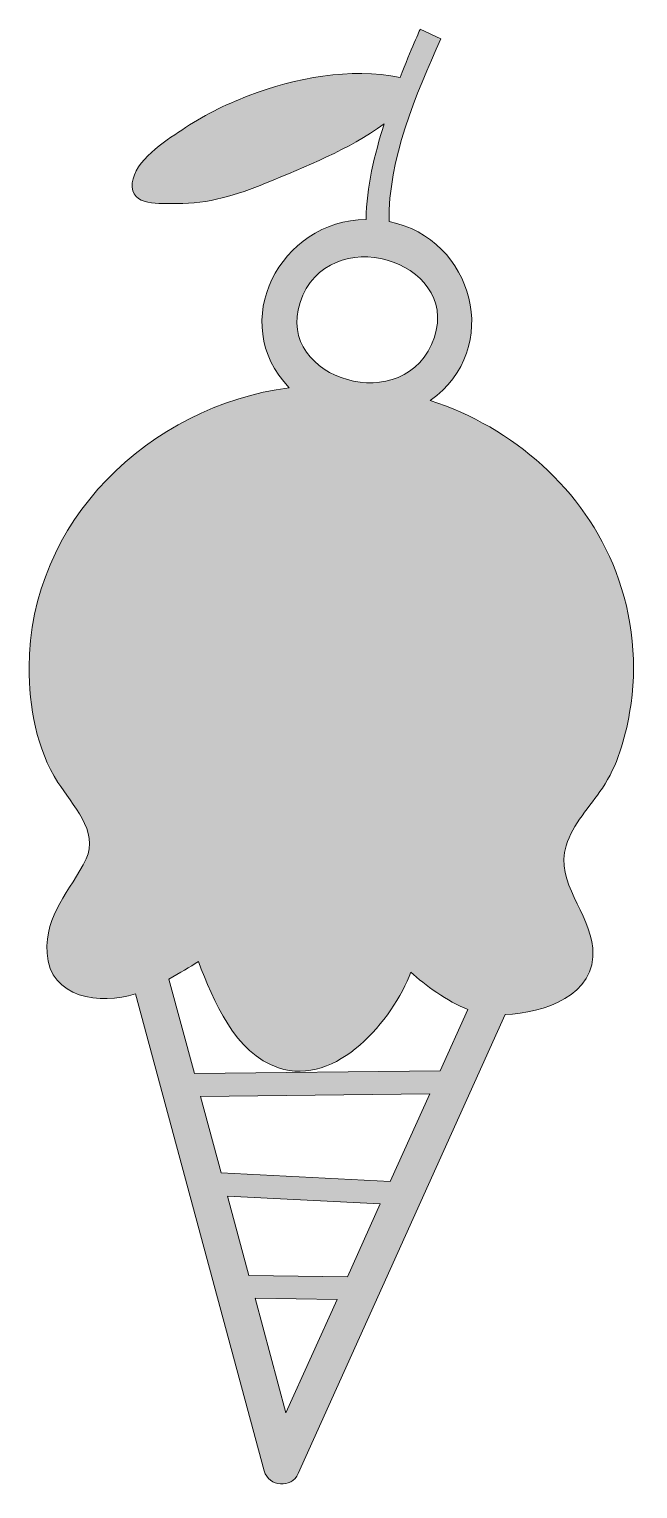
# Model space of a CAD drawing. Header units: inches. Extents: x 0 to 43, y 0 to 102.
import ezdxf

# ---------------------------------------------------------------- set-up
doc = ezdxf.new("R2010")
doc.units = ezdxf.units.IN
doc.header["$MEASUREMENT"] = 0
doc.layers.add('Layer 1', color=7, linetype='Continuous')

msp = doc.modelspace()

# ---------------------------------------------------------------- hatches: boundary and pattern name
at = {"layer": 'Layer 1', "true_color": 0xf77fb0}
h = msp.add_hatch(color=231, dxfattribs=at)
h.dxf.hatch_style = 2
edge = h.paths.add_edge_path()
edge.add_spline(control_points=[(39.39, 37.42), (39.18, 39.9), (36.75, 41.99), (37.53, 44.58), (37.99, 46.1), (39.19, 47.31), (40.06, 48.6), (41.11, 50.16), (41.65, 52.04), (41.97, 53.88), (42.54, 57.17), (42.2, 60.6), (41, 63.72), (38.79, 69.45), (33.83, 73.8), (28.03, 75.67), (33.13, 79.26), (31.09, 86.99), (25.15, 88.17), (25.1, 92.48), (27.01, 97.06), (28.78, 100.93), (28.78, 100.93), (27.33, 101.6), (27.33, 101.6), (27.33, 101.59), (26.69, 100.21), (25.93, 98.23), (22.41, 98.95), (18.61, 98.2), (15.3, 96.94), (13.67, 96.32), (12.1, 95.54), (10.66, 94.56), (9.47, 93.75), (7.36, 92.44), (7.21, 90.86), (7.05, 89.16), (9.2, 89.45), (10.33, 89.43), (12.48, 89.39), (14.54, 90.03), (16.51, 90.84), (19.35, 92.01), (22.32, 93.18), (24.81, 94.99), (24.15, 92.84), (23.56, 90.58), (23.55, 88.32), (17.56, 88.26), (13.78, 81.1), (18.18, 76.56), (8.39, 75.28), (0, 67.21), (0, 57.04), (0, 54.31), (0.51, 51.32), (2.01, 48.99), (2.98, 47.49), (4.91, 45.54), (3.98, 43.66), (2.89, 41.41), (1.07, 39.79), (1.25, 37.08), (1.45, 33.91), (4.99, 33.44), (7.42, 34.24), (7.42, 34.24), (16.43, 0.92), (16.43, 0.92), (16.74, -0.2), (18.33, -0.33), (18.81, 0.73), (18.81, 0.73), (33.28, 32.79), (33.28, 32.79), (35.94, 32.91), (39.68, 34.08), (39.39, 37.42)], knot_values=[0, 0, 0, 0, 1, 1, 1, 2, 2, 2, 3, 3, 3, 4, 4, 4, 5, 5, 5, 6, 6, 6, 7, 7, 7, 8, 8, 8, 9, 9, 9, 10, 10, 10, 11, 11, 11, 12, 12, 12, 13, 13, 13, 14, 14, 14, 15, 15, 15, 16, 16, 16, 17, 17, 17, 18, 18, 18, 19, 19, 19, 20, 20, 20, 21, 21, 21, 22, 22, 22, 23, 23, 23, 24, 24, 24, 25, 25, 25, 26, 26, 26, 26], degree=3, periodic=1)
edge = h.paths.add_edge_path()
edge.add_spline(control_points=[(19.13, 83.02), (21.49, 88.26), (30.61, 85.11), (28.12, 79.58), (25.76, 74.35), (16.64, 77.49), (19.13, 83.02)], knot_values=[0, 0, 0, 0, 1, 1, 1, 2, 2, 2, 2], degree=3, periodic=1)
h.paths.add_polyline_path([(17.95, 4.98), (15.79, 12.97), (21.52, 12.89)])
h.paths.add_polyline_path([(22.24, 14.47), (15.36, 14.57), (13.86, 20.11), (24.54, 19.57)])
h.paths.add_polyline_path([(25.24, 21.13), (13.43, 21.73), (11.98, 27.07), (28, 27.24)])
edge = h.paths.add_edge_path()
edge.add_spline(control_points=[(28.72, 28.85), (28.72, 28.85), (11.55, 28.67), (11.55, 28.67), (11.55, 28.67), (9.76, 35.27), (9.76, 35.27), (10.53, 35.68), (11.24, 36.12), (11.83, 36.49), (12.87, 33.76), (14.38, 30.08), (17.42, 29.07), (21.51, 27.71), (25.4, 32.42), (26.68, 35.75), (27.64, 34.85), (29.24, 33.7), (30.66, 33.15), (30.66, 33.15), (28.72, 28.85), (28.72, 28.85)], knot_values=[0, 0, 0, 0, 1, 1, 1, 2, 2, 2, 3, 3, 3, 4, 4, 4, 5, 5, 5, 6, 6, 6, 7, 7, 7, 7], degree=3, periodic=1)

# ---------------------------------------------------------------- linework, layer by layer
at = {"layer": 'Layer 1', "lineweight": 0}
for points in [[(25.24, 21.13), (13.43, 21.73), (11.98, 27.07), (28, 27.24), (25.24, 21.13)], [(22.24, 14.47), (15.36, 14.57), (13.86, 20.11), (24.54, 19.57), (22.24, 14.47)], [(17.95, 4.98), (15.79, 12.97), (21.52, 12.89), (17.95, 4.98)]]:
    msp.add_lwpolyline(points, dxfattribs=at)
for points, knots in [([(39.39, 37.42), (39.18, 39.9), (36.75, 41.99), (37.53, 44.58), (37.99, 46.1), (39.19, 47.31), (40.06, 48.6), (41.11, 50.16), (41.65, 52.04), (41.97, 53.88), (42.54, 57.17), (42.2, 60.6), (41, 63.72), (38.79, 69.45), (33.83, 73.8), (28.03, 75.67), (33.13, 79.26), (31.09, 86.99), (25.15, 88.17), (25.1, 92.48), (27.01, 97.06), (28.78, 100.93), (28.78, 100.93), (27.33, 101.6), (27.33, 101.6), (27.33, 101.59), (26.69, 100.21), (25.93, 98.23), (22.41, 98.95), (18.61, 98.2), (15.3, 96.94), (13.67, 96.32), (12.1, 95.54), (10.66, 94.56), (9.47, 93.75), (7.36, 92.44), (7.21, 90.86), (7.05, 89.16), (9.2, 89.45), (10.33, 89.43), (12.48, 89.39), (14.54, 90.03), (16.51, 90.84), (19.35, 92.01), (22.32, 93.18), (24.81, 94.99), (24.15, 92.84), (23.56, 90.58), (23.55, 88.32), (17.56, 88.26), (13.78, 81.1), (18.18, 76.56), (8.39, 75.28), (0, 67.21), (0, 57.04), (0, 54.31), (0.51, 51.32), (2.01, 48.99), (2.98, 47.49), (4.91, 45.54), (3.98, 43.66), (2.89, 41.41), (1.07, 39.79), (1.25, 37.08), (1.45, 33.91), (4.99, 33.44), (7.42, 34.24), (7.42, 34.24), (16.43, 0.92), (16.43, 0.92), (16.74, -0.2), (18.33, -0.33), (18.81, 0.73), (18.81, 0.73), (33.28, 32.79), (33.28, 32.79), (35.94, 32.91), (39.68, 34.08), (39.39, 37.42)], [0, 0, 0, 0, 1, 1, 1, 2, 2, 2, 3, 3, 3, 4, 4, 4, 5, 5, 5, 6, 6, 6, 7, 7, 7, 8, 8, 8, 9, 9, 9, 10, 10, 10, 11, 11, 11, 12, 12, 12, 13, 13, 13, 14, 14, 14, 15, 15, 15, 16, 16, 16, 17, 17, 17, 18, 18, 18, 19, 19, 19, 20, 20, 20, 21, 21, 21, 22, 22, 22, 23, 23, 23, 24, 24, 24, 25, 25, 25, 26, 26, 26, 26]), ([(19.13, 83.02), (21.49, 88.26), (30.61, 85.11), (28.12, 79.58), (25.76, 74.35), (16.64, 77.49), (19.13, 83.02)], [0, 0, 0, 0, 1, 1, 1, 2, 2, 2, 2]), ([(28.72, 28.85), (28.72, 28.85), (11.55, 28.67), (11.55, 28.67), (11.55, 28.67), (9.76, 35.27), (9.76, 35.27), (10.53, 35.68), (11.24, 36.12), (11.83, 36.49), (12.87, 33.76), (14.38, 30.08), (17.42, 29.07), (21.51, 27.71), (25.4, 32.42), (26.68, 35.75), (27.64, 34.85), (29.24, 33.7), (30.66, 33.15), (30.66, 33.15), (28.72, 28.85), (28.72, 28.85)], [0, 0, 0, 0, 1, 1, 1, 2, 2, 2, 3, 3, 3, 4, 4, 4, 5, 5, 5, 6, 6, 6, 7, 7, 7, 7])]:
    msp.add_open_spline(points, degree=3, knots=knots, dxfattribs=at)

doc.saveas('drawing.dxf')
